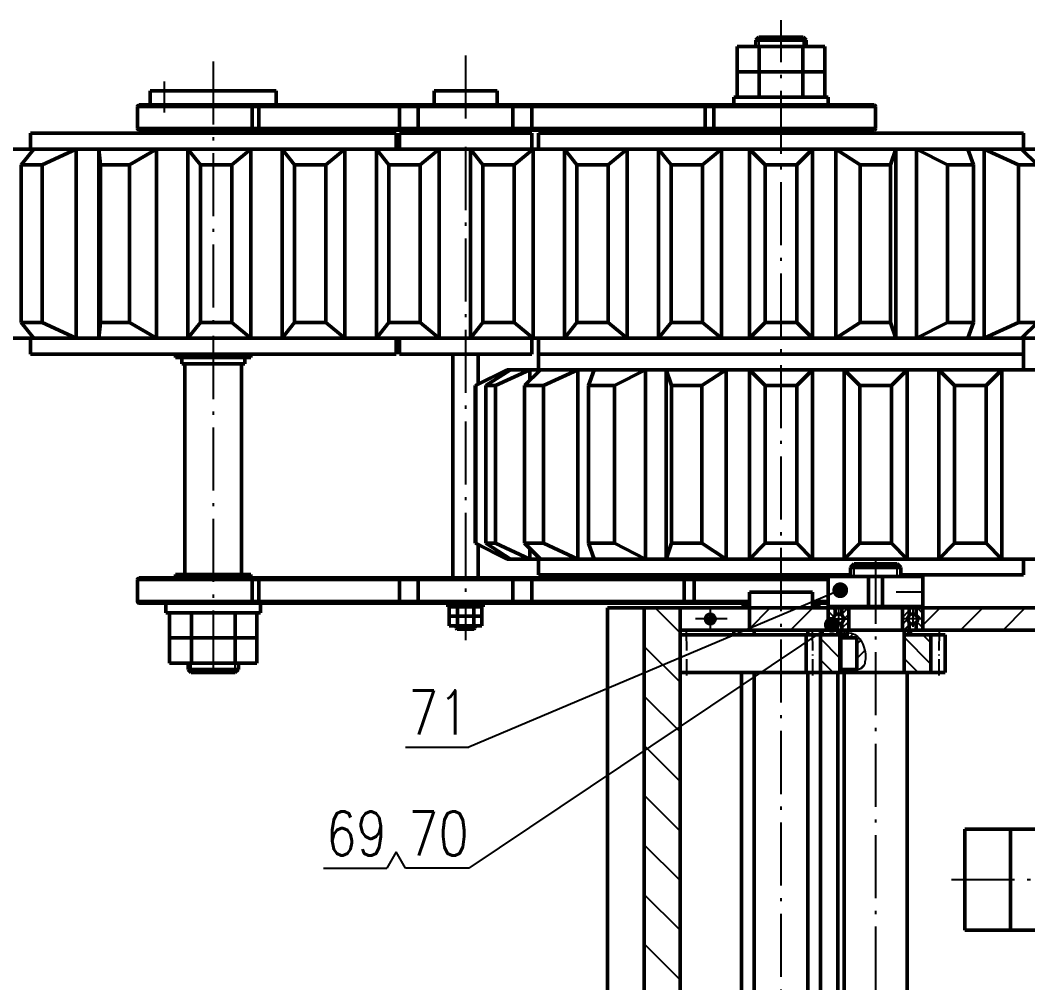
# Model space of a CAD drawing. Header units: millimetres. Extents: x -1896 to -707, y -189 to 652.
# Drawn here: x -1340.9 to -1181.2, y 159.4 to 312 of the extents above; entities that cross this region are included whole.
import ezdxf
from ezdxf.enums import TextEntityAlignment as Align

# ---------------------------------------------------------------- set-up
doc = ezdxf.new("R2010")
doc.units = ezdxf.units.MM
doc.header["$LTSCALE"] = 10
doc.linetypes.add('CENTER', pattern=[1.45, 1, -0.2, 0.05, -0.2])
doc.layers.add('1轮廓实线层', color=7, linetype='Continuous', lineweight=50)
for name, color, linetype in [('2细线层', 4, 'Continuous'), ('3中心线层', 1, 'CENTER'), ('5剖面线层', 2, 'Continuous'), ('6文字层', 7, 'Continuous')]:
    doc.layers.add(name, color=color, linetype=linetype)
doc.styles.add('PC_TEXTSTYLE', font='romans.shx', dxfattribs={"width": 0.8, "bigfont": 'hzfs.shx'})
doc.styles.add('TH_GBDIM', font='romans.shx', dxfattribs={"width": 0.65, "bigfont": 'gbcbig.shx'})
doc.dimstyles.new('TH_GBDIM', dxfattribs={"dimtxt": 3.5, "dimasz": 2.5, "dimexe": 2, "dimexo": 0, "dimgap": 1.5, "dimtad": 1, "dimdsep": 46, "dimtxsty": 'TH_GBDIM', "dimcen": 2.5, "dimclrd": 130, "dimclre": 130, "dimclrt": 3, "dimazin": 2, "dimtfac": 0.714286, "dimtmove": 0, "dimatfit": 3, "dimfxl": 1, "dimtolj": 1, "dimtzin": 0, "dimlwd": -1, "dimlwe": -1, "dimarcsym": 0})
pattern_1 = [(135, (-1281.10996, 361.7817), (-0.3367596, -0.3367596), [])]
pattern_2 = [(45, (-1281.11, 361.7817), (-0.561266, 0.561266), [])]
pattern_3 = [(135, (-1281.11, 361.7817), (-0.561266, -0.561266), [])]
pattern_4 = [(45, (-1281.11, 361.7817), (-3.3676, 3.3676), [])]
pattern_5 = [(135, (-1281.11, 361.7817), (-1.683798, -1.683798), [])]
pattern_6 = [(45, (-1281.10996, 367.2817), (-0.2245064, 0.2245064), [])]

# ---------------------------------------------------------------- blocks, each defined once
blk = doc.blocks.new('件号-右')
at = {"layer": '6文字层'}
blk.add_line((0, 0), (-10, 0), dxfattribs=at)
at = {"layer": '6文字层', "style": 'PC_TEXTSTYLE', "width": 0.8}
blk.add_attdef('X', text='', height=7, dxfattribs=at).set_placement((-5.47, 2), align=Align.CENTER)
blk = doc.blocks.new('件号-连右')
at = {"layer": '6文字层'}
for p, q in [((-3, 0), (-1.5, 2.6)), ((-1.5, 2.6), (0, 0)), ((-13, 0), (-3, 0))]:
    blk.add_line(p, q, dxfattribs=at)
at = {"layer": '6文字层', "style": 'PC_TEXTSTYLE', "width": 0.8}
blk.add_attdef('X', text='', height=7, dxfattribs=at).set_placement((-8, 2), align=Align.RIGHT)

msp = doc.modelspace()

# ---------------------------------------------------------------- hatches: boundary and pattern name
at = {"layer": '5剖面线层'}
h = msp.add_hatch(dxfattribs=at)
h.set_pattern_fill('ANSI31', color=256, scale=1.75, angle=90)
h.set_pattern_definition([(135, (-1281.11, 361.7817), (-3.92886, -3.92886), [])])
h.paths.add_polyline_path([(-1236.3326, 218.7931), (-1242.0115, 218.7931), (-1242.0115, 91.7931), (-1236.3326, 91.7931)])
h = msp.add_hatch(dxfattribs=at)
h.set_pattern_fill('ANSI31', color=256, scale=0.1)
h.set_pattern_definition(pattern_6)
h.paths.add_polyline_path([(-1232.2958, 217.0431), (-1231.5458, 217.0431), (-1231.5458, 217.7931, 0.41421356)])
h = msp.add_hatch(dxfattribs=at)
h.set_pattern_fill('ANSI31', color=256, scale=0.1)
h.set_pattern_definition(pattern_6)
h.paths.add_polyline_path([(-1231.5458, 217.7931), (-1231.5458, 217.4609, -0.41421356), (-1231.128, 217.0431), (-1230.7958, 217.0431, 0.41421356)])
h.paths.add_polyline_path([(-1231.5458, 217.4609), (-1231.5458, 217.0431), (-1231.128, 217.0431, 0.41421356)], flags=17)
h.paths.add_polyline_path([(-1231.128, 217.0431), (-1231.5458, 217.0431), (-1231.5458, 216.6253, 0.41421356)], flags=17)
h.paths.add_polyline_path([(-1230.7958, 217.0431), (-1231.128, 217.0431, -0.41421356), (-1231.5458, 216.6253), (-1231.5458, 216.2931, 0.41421356)])
h.paths.add_polyline_path([(-1231.5458, 217.0431), (-1231.9636, 217.0431, 0.41421356), (-1231.5458, 216.6253)], flags=17)
h.paths.add_polyline_path([(-1231.9636, 217.0431), (-1232.2958, 217.0431, 0.41421356), (-1231.5458, 216.2931), (-1231.5458, 216.6253, -0.41421356)])
h = msp.add_hatch(dxfattribs=at)
h.set_pattern_fill('ANSI31', color=256, scale=1.5, style=0)
h.set_pattern_definition(pattern_4)
edge = h.paths.add_edge_path()
edge.add_line((-1225.3326, 218.5431), (-1225.3326, 215.5431))
edge.add_arc((-1225.0826, 215.5431), 0.25, 180, 270)
edge.add_line((-1225.0826, 215.2931), (-1213.0826, 215.2931))
edge.add_arc((-1213.0826, 215.5431), 0.25, 270, 360)
edge.add_line((-1212.8326, 215.5431), (-1212.8326, 218.5431))
edge.add_arc((-1213.0826, 218.5431), 0.25, 0, 90)
edge.add_line((-1213.0826, 218.7931), (-1225.0826, 218.7931))
edge.add_arc((-1225.0826, 218.5431), 0.25, 90, 180)
h = msp.add_hatch(dxfattribs=at)
h.set_pattern_fill('ANSI31', color=256, scale=0.25, angle=90)
h.set_pattern_definition(pattern_3)
h.paths.add_polyline_path([(-1211.7492, 218.7931), (-1212.6826, 218.7931, 0.41421356), (-1212.8326, 218.6431), (-1212.8326, 217.0431), (-1212.0151, 217.0431, -0.21197096), (-1211.7492, 217.642)])
h.paths.add_polyline_path([(-1211.7492, 216.4443, -0.21197096), (-1212.0151, 217.0431), (-1212.8326, 217.0431), (-1212.8326, 215.5431), (-1212.8326, 215.4431, 0.41421356), (-1212.6826, 215.2931), (-1211.7492, 215.2931)])
h = msp.add_hatch(dxfattribs=at)
h.set_pattern_fill('ANSI31', color=256, scale=0.25)
h.set_pattern_definition(pattern_2)
h.paths.add_polyline_path([(-1209.5826, 218.6431, 0.41421356), (-1209.7326, 218.7931), (-1210.6659, 218.7931), (-1210.6659, 217.642, -0.21197096), (-1210.4001, 217.0431), (-1209.5826, 217.0431)])
h.paths.add_polyline_path([(-1209.5826, 217.0431), (-1210.4001, 217.0431, -0.21197096), (-1210.6659, 216.4443), (-1210.6659, 215.2931), (-1209.7326, 215.2931, 0.41421356), (-1209.5826, 215.4431)])
h = msp.add_hatch(dxfattribs=at)
h.set_pattern_fill('ANSI31', color=256, scale=0.25)
h.set_pattern_definition(pattern_2)
h.paths.add_polyline_path([(-1201.0826, 218.6431, -0.41421356), (-1200.9326, 218.7931), (-1199.9992, 218.7931), (-1199.9992, 217.642, 0.21197096), (-1200.2651, 217.0431), (-1201.0826, 217.0431)])
h.paths.add_polyline_path([(-1201.0826, 217.0431), (-1200.2651, 217.0431, 0.21197096), (-1199.9992, 216.4443), (-1199.9992, 215.2931), (-1200.9326, 215.2931, -0.41421356), (-1201.0826, 215.4431)])
h = msp.add_hatch(dxfattribs=at)
h.set_pattern_fill('ANSI31', color=256, scale=0.25, angle=90)
h.set_pattern_definition(pattern_3)
h.paths.add_polyline_path([(-1198.9159, 218.7931), (-1197.9826, 218.7931, -0.41421356), (-1197.8326, 218.6431), (-1197.8326, 217.0431), (-1198.6501, 217.0431, 0.21197096), (-1198.9159, 217.642)])
h.paths.add_polyline_path([(-1198.9159, 216.4443, 0.21197096), (-1198.6501, 217.0431), (-1197.8326, 217.0431), (-1197.8326, 215.5431), (-1197.8326, 215.4431, -0.41421356), (-1197.9826, 215.2931), (-1198.9159, 215.2931)])
h = msp.add_hatch(dxfattribs=at)
h.set_pattern_fill('ANSI31', color=256, scale=1.5, style=0)
h.set_pattern_definition(pattern_4)
edge = h.paths.add_edge_path(flags=0)
edge.add_line((-1197.8326, 218.5431), (-1197.8326, 215.5431))
edge.add_arc((-1197.5826, 215.5431), 0.25, 180, 270)
edge.add_line((-1197.5826, 215.2931), (-1063.0826, 215.2931))
edge.add_arc((-1063.0826, 215.5431), 0.25, 270, 360)
edge.add_line((-1062.8326, 215.5431), (-1062.8326, 218.5431))
edge.add_arc((-1063.0826, 218.5431), 0.25, 0, 90)
edge.add_line((-1063.0826, 218.7931), (-1197.5826, 218.7931))
edge.add_arc((-1197.5826, 218.5431), 0.25, 90, 180)
h = msp.add_hatch(dxfattribs=at)
h.set_pattern_fill('ANSI31', color=256, scale=0.75, angle=90, style=0)
h.set_pattern_definition(pattern_5)
h.paths.add_polyline_path([(-1210.9826, 208.5431), (-1210.9826, 214.5431), (-1214.0821, 214.5431), (-1214.0821, 208.5431)])
h = msp.add_hatch(dxfattribs=at)
h.set_pattern_fill('ANSI31', color=256, scale=0.15, angle=90)
h.set_pattern_definition(pattern_1)
h.paths.add_polyline_path([(-1209.8326, 215.2931), (-1210.6659, 215.2931), (-1210.8326, 215.2931), (-1210.8326, 214.5431), (-1209.8326, 214.5431)])
h = msp.add_hatch(dxfattribs=at)
h.set_pattern_fill('ANSI31', color=256, scale=0.5)
h.set_pattern_definition([(45, (-1264.11, 354.838), (-1.122532, 1.122532), [])])
edge = h.paths.add_edge_path()
edge.add_line((-1208.3326, 214.0431), (-1208.3326, 209.0431))
edge.add_line((-1208.3326, 209.0431), (-1209.8326, 209.0431))
edge.add_line((-1209.8326, 209.0431), (-1209.8326, 208.8391))
edge.add_spline(control_points=[(-1209.8326, 208.8391), (-1207.3663, 208.8565), (-1207.0388, 210.0198), (-1206.7477, 211.692), (-1207.9216, 214.7668), (-1209.8326, 214.927)], knot_values=[0, 0, 0, 0, 1, 2, 3, 3, 3, 3], degree=3, periodic=0)
edge.add_line((-1209.8326, 214.927), (-1209.8326, 214.0431))
edge.add_line((-1209.8326, 214.0431), (-1208.3326, 214.0431))
h = msp.add_hatch(dxfattribs=at)
h.set_pattern_fill('ANSI31', color=256, scale=0.15, angle=90)
h.set_pattern_definition(pattern_1)
h.paths.add_polyline_path([(-1200.8326, 215.2931), (-1199.9992, 215.2931), (-1199.8326, 215.2931), (-1199.8326, 214.5431), (-1200.8326, 214.5431)])
h = msp.add_hatch(dxfattribs=at)
h.set_pattern_fill('ANSI31', color=256, scale=0.75, angle=90, style=0)
h.set_pattern_definition(pattern_5)
h.paths.add_polyline_path([(-1200.8326, 208.5431), (-1196.5831, 208.5431), (-1196.5831, 214.5431), (-1200.8326, 214.5431)], flags=0)

# ---------------------------------------------------------------- linework, layer by layer
at = {"layer": '1轮廓实线层'}
for p, q in [((-1224.3326, 308.7947), (-1223.8326, 309.2947)), ((-1224.3326, 308.7947), (-1224.3326, 307.7931)), ((-1224.3326, 308.7947), (-1216.3326, 308.7947)), ((-1216.8326, 309.2947), (-1223.8326, 309.2947)), ((-1216.8326, 309.2947), (-1216.3326, 308.7947)), ((-1216.3326, 308.7947), (-1216.3326, 307.7931)), ((-1227.2608, 307.7931), (-1213.4044, 307.7931)), ((-1227.2608, 307.7931), (-1227.2608, 303.7931)), ((-1223.7967, 307.7931), (-1223.7967, 303.7931)), ((-1216.8685, 307.7931), (-1216.8685, 303.7931)), ((-1213.4044, 307.7931), (-1213.4044, 303.7931)), ((-1227.2608, 303.7931), (-1213.4044, 303.7931)), ((-1227.2608, 303.7931), (-1227.2608, 299.7931)), ((-1223.7967, 303.7931), (-1223.7967, 299.7931)), ((-1216.8685, 303.7931), (-1216.8685, 299.7931)), ((-1213.4044, 303.7931), (-1213.4044, 299.7931)), ((-1320.3326, 298.5431), (-1320.3326, 300.7931)), ((-1320.3326, 300.7931), (-1300.3326, 300.7931)), ((-1300.3326, 300.7931), (-1300.3326, 298.5431)), ((-1275.3326, 300.7931), (-1275.3326, 298.5431)), ((-1275.3326, 300.7931), (-1265.3326, 300.7931)), ((-1265.3326, 298.5431), (-1265.3326, 300.7931)), ((-1227.8326, 299.7931), (-1212.8326, 299.7931)), ((-1227.8326, 298.5431), (-1227.8326, 299.7931)), ((-1212.8326, 298.5431), (-1212.8326, 299.7931)), ((-1322.3326, 298.2931), (-1322.3326, 294.7931)), ((-1304.1551, 298.2931), (-1322.3326, 298.2931)), ((-1322.0826, 298.5431), (-1304.2838, 298.5431)), ((-1304.2838, 298.5431), (-1303.1255, 298.5431)), ((-1304.1551, 294.7931), (-1304.1551, 298.2931)), ((-1303.1255, 298.2931), (-1304.1551, 298.2931)), ((-1303.1255, 298.5431), (-1303.1255, 298.2931)), ((-1303.1255, 298.5431), (-1280.8326, 298.5431)), ((-1303.1255, 298.2931), (-1303.1255, 294.7931)), ((-1280.8326, 298.2931), (-1303.1255, 298.2931)), ((-1280.8326, 298.5431), (-1280.8326, 298.2931)), ((-1280.8326, 298.5431), (-1277.5826, 298.5431)), ((-1277.8326, 298.2931), (-1280.8326, 298.2931)), ((-1280.8326, 294.7931), (-1280.8326, 298.2931)), ((-1262.8326, 298.2931), (-1277.8326, 298.2931)), ((-1277.8326, 294.7931), (-1277.8326, 298.2931)), ((-1277.5826, 298.5431), (-1263.0826, 298.5431)), ((-1263.0826, 298.5431), (-1259.8326, 298.5431)), ((-1262.8326, 294.7931), (-1262.8326, 298.2931)), ((-1259.8326, 298.2931), (-1262.8326, 298.2931)), ((-1259.8326, 298.5431), (-1259.8326, 298.2931)), ((-1259.8326, 298.5431), (-1232.3717, 298.5431)), ((-1259.8326, 298.2931), (-1259.8326, 294.7931)), ((-1232.3717, 298.2931), (-1259.8326, 298.2931)), ((-1232.3717, 298.5431), (-1232.3717, 298.2931)), ((-1232.3717, 298.5431), (-1230.7783, 298.5431)), ((-1230.9554, 298.2931), (-1232.3717, 298.2931)), ((-1232.3717, 294.7931), (-1232.3717, 298.2931)), ((-1230.9554, 298.2931), (-1230.9554, 294.7931)), ((-1205.3326, 298.2931), (-1230.9554, 298.2931)), ((-1230.7783, 298.5431), (-1205.5826, 298.5431)), ((-1225.3326, 298.2931), (-1215.3326, 298.2931)), ((-1205.3326, 294.7931), (-1205.3326, 298.2931)), ((-1339.3101, 294.0431), (-1339.3101, 291.5431)), ((-1281.3551, 294.0431), (-1339.3101, 294.0431)), ((-1322.3326, 294.7931), (-1304.1551, 294.7931)), ((-1304.2838, 294.5431), (-1322.0826, 294.5431)), ((-1315.8326, 294.5431), (-1315.8326, 294.0431)), ((-1304.8326, 294.0431), (-1304.8326, 294.5431)), ((-1303.1255, 294.5431), (-1304.2838, 294.5431)), ((-1304.1551, 294.7931), (-1303.1255, 294.7931)), ((-1303.1255, 294.5431), (-1303.1255, 294.7931)), ((-1303.1255, 294.7931), (-1280.8326, 294.7931)), ((-1280.8326, 294.5431), (-1303.1255, 294.5431)), ((-1281.3551, 291.5431), (-1281.3551, 294.0431)), ((-1280.8326, 294.7931), (-1277.8326, 294.7931)), ((-1280.8326, 294.5431), (-1280.8326, 294.7931)), ((-1277.5826, 294.5431), (-1280.8326, 294.5431)), ((-1280.8326, 294.0431), (-1280.8326, 291.5431)), ((-1280.8326, 294.0431), (-1259.8326, 294.0431)), ((-1277.8326, 294.7931), (-1262.8326, 294.7931)), ((-1263.0826, 294.5431), (-1277.5826, 294.5431)), ((-1272.8326, 294.5431), (-1272.8326, 294.0431)), ((-1267.8326, 294.0431), (-1267.8326, 294.5431)), ((-1259.8326, 294.5431), (-1263.0826, 294.5431)), ((-1262.8326, 294.7931), (-1259.8326, 294.7931)), ((-1259.8326, 294.5431), (-1259.8326, 294.7931)), ((-1259.8326, 294.7931), (-1232.3717, 294.7931)), ((-1232.3717, 294.5431), (-1259.8326, 294.5431)), ((-1259.8326, 291.5431), (-1259.8326, 294.0431)), ((-1258.7951, 294.0431), (-1258.7951, 291.5431)), ((-1240.5127, 294.0431), (-1258.7951, 294.0431)), ((-1181.8701, 294.0431), (-1240.5127, 294.0431)), ((-1232.3717, 294.7931), (-1230.9554, 294.7931)), ((-1232.3717, 294.5431), (-1232.3717, 294.7931)), ((-1230.7783, 294.5431), (-1232.3717, 294.5431)), ((-1230.9554, 294.7931), (-1205.3326, 294.7931)), ((-1205.5826, 294.5431), (-1230.7783, 294.5431)), ((-1224.9576, 294.5431), (-1224.9576, 294.0431)), ((-1215.7076, 294.0431), (-1215.7076, 294.5431)), ((-1181.8701, 291.5431), (-1181.8701, 294.0431)), ((-1191.3551, 291.5431), (-1344.8692, 291.5431)), ((-1338.7575, 291.5431), (-1340.7922, 289.0431)), ((-1332.0545, 291.5431), (-1337.4406, 289.0431)), ((-1332.0545, 291.5431), (-1332.0545, 261.5431)), ((-1332.0545, 291.5431), (-1332.0545, 261.5431)), ((-1328.4894, 291.5431), (-1328.4894, 261.5431)), ((-1328.4894, 291.5431), (-1328.2093, 289.0431)), ((-1319.3425, 291.5431), (-1323.6307, 289.0431)), ((-1319.3425, 291.5431), (-1319.3425, 261.5431)), ((-1319.3425, 291.5431), (-1319.3425, 261.5431)), ((-1314.3653, 291.5431), (-1314.3653, 261.5431)), ((-1314.3653, 291.5431), (-1312.3541, 289.0431)), ((-1304.3672, 291.5431), (-1307.3769, 289.0431)), ((-1304.3672, 291.5431), (-1304.3672, 261.5431)), ((-1304.3672, 291.5431), (-1304.3672, 261.5431)), ((-1299.3951, 291.5431), (-1299.3951, 261.5431)), ((-1299.3951, 291.5431), (-1297.4359, 289.0431)), ((-1289.4508, 291.5431), (-1292.4638, 289.0431)), ((-1289.4508, 291.5431), (-1289.4508, 261.5431)), ((-1289.4508, 291.5431), (-1289.4508, 261.5431)), ((-1284.4786, 291.5431), (-1284.4786, 261.5431)), ((-1284.4786, 291.5431), (-1282.5195, 289.0431)), ((-1274.5343, 291.5431), (-1277.5473, 289.0431)), ((-1274.5343, 291.5431), (-1274.5343, 261.5431)), ((-1274.5343, 291.5431), (-1274.5343, 261.5431)), ((-1269.5621, 291.5431), (-1269.5621, 261.5431)), ((-1269.5621, 291.5431), (-1267.603, 289.0431)), ((-1259.6178, 291.5431), (-1262.6309, 289.0431)), ((-1259.6178, 291.5431), (-1259.6178, 261.5431)), ((-1259.6178, 291.5431), (-1259.6178, 261.5431)), ((-1254.6457, 291.5431), (-1254.6457, 261.5431)), ((-1254.6457, 291.5431), (-1252.6865, 289.0431)), ((-1244.7014, 291.5431), (-1247.7144, 289.0431)), ((-1244.7014, 291.5431), (-1244.7014, 261.5431)), ((-1244.7014, 291.5431), (-1244.7014, 261.5431)), ((-1239.7292, 291.5431), (-1239.7292, 261.5431)), ((-1239.7292, 291.5431), (-1237.7701, 289.0431)), ((-1229.7849, 291.5431), (-1232.7979, 289.0431)), ((-1229.7849, 291.5431), (-1229.7849, 261.5431)), ((-1225.3326, 261.5431), (-1225.3326, 291.5431)), ((-1225.3326, 291.5431), (-1222.8326, 289.0431)), ((-1225.3326, 261.5431), (-1225.3326, 291.5431)), ((-1225.3326, 291.5431), (-1222.8326, 289.0431)), ((-1215.3326, 291.5431), (-1217.8326, 289.0431)), ((-1215.3326, 291.5431), (-1217.8326, 289.0431)), ((-1215.3326, 261.5431), (-1215.3326, 291.5431)), ((-1215.3326, 261.5431), (-1215.3326, 291.5431)), ((-1211.6572, 261.5431), (-1211.6572, 291.5431)), ((-1211.6572, 291.5431), (-1207.7864, 289.0431)), ((-1202.1466, 291.5431), (-1202.9682, 289.0431)), ((-1202.1466, 261.5431), (-1202.1466, 291.5431)), ((-1198.831, 261.5431), (-1198.831, 291.5431)), ((-1198.831, 291.5431), (-1193.9353, 289.0431)), ((-1186.8326, 291.5431), (-1191.3551, 291.5431)), ((-1191.3551, 291.5431), (-1186.8326, 291.5431)), ((-1190.7409, 291.5431), (-1189.8366, 289.0431)), ((-1188.1096, 261.5431), (-1188.1096, 291.5431)), ((-1188.1096, 291.5431), (-1182.6681, 289.0431)), ((-1186.8326, 291.5431), (-1176.8701, 291.5475)), ((-1182.2317, 291.5431), (-1179.6902, 289.0431)), ((-1337.4406, 289.0431), (-1340.7922, 289.0431)), ((-1340.7922, 289.0431), (-1340.7922, 264.0431)), ((-1337.4406, 289.0431), (-1337.4406, 264.0431)), ((-1323.6307, 289.0431), (-1328.2093, 289.0431)), ((-1328.2093, 289.0431), (-1328.2093, 264.0431)), ((-1323.6307, 289.0431), (-1323.6307, 264.0431)), ((-1307.3769, 289.0431), (-1312.3541, 289.0431)), ((-1312.3541, 289.0431), (-1312.3541, 264.0431)), ((-1307.3769, 289.0431), (-1307.3769, 264.0431)), ((-1292.4638, 289.0431), (-1297.4359, 289.0431)), ((-1297.4359, 289.0431), (-1297.4359, 264.0431)), ((-1292.4638, 289.0431), (-1292.4638, 264.0431)), ((-1277.5473, 289.0431), (-1282.5195, 289.0431)), ((-1282.5195, 289.0431), (-1282.5195, 264.0431)), ((-1277.5473, 289.0431), (-1277.5473, 264.0431)), ((-1262.6309, 289.0431), (-1267.603, 289.0431)), ((-1267.603, 289.0431), (-1267.603, 264.0431)), ((-1262.6309, 289.0431), (-1262.6309, 264.0431)), ((-1247.7144, 289.0431), (-1252.6865, 289.0431)), ((-1252.6865, 289.0431), (-1252.6865, 264.0431)), ((-1247.7144, 289.0431), (-1247.7144, 264.0431)), ((-1237.7701, 289.0431), (-1232.7979, 289.0431)), ((-1237.7701, 289.0431), (-1237.7701, 264.0431)), ((-1232.7979, 289.0431), (-1232.7979, 264.0431)), ((-1217.8326, 289.0431), (-1222.8326, 289.0431)), ((-1222.8326, 264.0431), (-1222.8326, 289.0431)), ((-1222.8326, 264.0431), (-1222.8326, 289.0431)), ((-1217.8326, 264.0431), (-1217.8326, 289.0431)), ((-1217.8326, 264.0431), (-1217.8326, 289.0431)), ((-1207.7864, 289.0431), (-1202.9682, 289.0431)), ((-1207.7864, 264.0431), (-1207.7864, 289.0431)), ((-1202.9682, 264.0431), (-1202.9682, 289.0431)), ((-1193.9353, 289.0431), (-1189.8366, 289.0431)), ((-1193.9353, 264.0431), (-1193.9353, 289.0431)), ((-1189.8366, 264.0431), (-1189.8366, 289.0431)), ((-1182.6681, 289.0431), (-1179.6902, 289.0431)), ((-1182.6681, 264.0431), (-1182.6681, 289.0431)), ((-1337.4406, 264.0431), (-1340.7922, 264.0431)), ((-1338.7575, 261.5431), (-1340.7922, 264.0431)), ((-1332.0545, 261.5431), (-1337.4406, 264.0431)), ((-1328.4894, 261.5431), (-1328.2093, 264.0431)), ((-1323.6307, 264.0431), (-1328.2093, 264.0431)), ((-1319.3425, 261.5431), (-1323.6307, 264.0431)), ((-1314.3653, 261.5431), (-1312.3541, 264.0431)), ((-1307.3769, 264.0431), (-1312.3541, 264.0431)), ((-1304.3672, 261.5431), (-1307.3769, 264.0431)), ((-1299.3951, 261.5431), (-1297.4359, 264.0431)), ((-1292.4638, 264.0431), (-1297.4359, 264.0431)), ((-1289.4508, 261.5431), (-1292.4638, 264.0431)), ((-1284.4786, 261.5431), (-1282.5195, 264.0431)), ((-1277.5473, 264.0431), (-1282.5195, 264.0431)), ((-1274.5343, 261.5431), (-1277.5473, 264.0431)), ((-1269.5621, 261.5431), (-1267.603, 264.0431)), ((-1262.6309, 264.0431), (-1267.603, 264.0431)), ((-1259.6178, 261.5431), (-1262.6309, 264.0431)), ((-1254.6457, 261.5431), (-1252.6865, 264.0431)), ((-1247.7144, 264.0431), (-1252.6865, 264.0431)), ((-1244.7014, 261.5431), (-1247.7144, 264.0431)), ((-1239.7292, 261.5431), (-1237.7701, 264.0431)), ((-1237.7701, 264.0431), (-1232.7979, 264.0431)), ((-1229.7849, 261.5431), (-1232.7979, 264.0431)), ((-1225.3326, 261.5431), (-1222.8326, 264.0431)), ((-1225.3326, 261.5431), (-1222.8326, 264.0431)), ((-1217.8326, 264.0431), (-1222.8326, 264.0431)), ((-1215.3326, 261.5431), (-1217.8326, 264.0431)), ((-1215.3326, 261.5431), (-1217.8326, 264.0431)), ((-1211.6572, 261.5431), (-1207.7864, 264.0431)), ((-1207.7864, 264.0431), (-1202.9682, 264.0431)), ((-1202.1466, 261.5431), (-1202.9682, 264.0431)), ((-1198.831, 261.5431), (-1193.9353, 264.0431)), ((-1193.9353, 264.0431), (-1189.8366, 264.0431)), ((-1190.7409, 261.5431), (-1189.8366, 264.0431)), ((-1188.1096, 261.5431), (-1182.6681, 264.0431)), ((-1182.6681, 264.0431), (-1179.6902, 264.0431)), ((-1182.2317, 261.5431), (-1179.6902, 264.0431)), ((-1176.8701, 261.5431), (-1344.8692, 261.5431)), ((-1339.3101, 261.5431), (-1339.3101, 259.0431)), ((-1281.3551, 259.0431), (-1281.3551, 261.5431)), ((-1280.8326, 261.5431), (-1280.8326, 259.0431)), ((-1259.8326, 259.0431), (-1259.8326, 261.5431)), ((-1258.7951, 261.5431), (-1258.7951, 259.0431)), ((-1181.8701, 259.0431), (-1181.8701, 261.5431)), ((-1281.3551, 259.0431), (-1339.3101, 259.0431)), ((-1316.2976, 259.0431), (-1316.2976, 258.4931)), ((-1304.3676, 259.0431), (-1304.3676, 258.4931)), ((-1280.8326, 259.0431), (-1259.8326, 259.0431)), ((-1272.3326, 259.0431), (-1272.3326, 223.5431)), ((-1268.3326, 254.2744), (-1268.3326, 259.0431)), ((-1258.7951, 259.0431), (-1258.7951, 256.5431)), ((-1240.5201, 259.0431), (-1258.7951, 259.0431)), ((-1240.5127, 259.0431), (-1258.7951, 259.0431)), ((-1181.8701, 259.0431), (-1240.5201, 259.0431)), ((-1181.8701, 259.0431), (-1240.5127, 259.0431)), ((-1181.8701, 256.5431), (-1181.8701, 259.0431)), ((-1316.2976, 258.4931), (-1304.3676, 258.4931)), ((-1315.3326, 257.4931), (-1315.3326, 258.4931)), ((-1315.3326, 257.4931), (-1305.3326, 257.4931)), ((-1314.8326, 224.0931), (-1314.8326, 257.4931)), ((-1305.8326, 257.4931), (-1305.8326, 224.0931)), ((-1305.3326, 257.4931), (-1305.3326, 258.4931)), ((-1263.7951, 256.5431), (-1268.7951, 254.0431)), ((-1263.7951, 256.5431), (-1268.7288, 254.0431)), ((-1263.2129, 256.5431), (-1267.1429, 254.0431)), ((-1260.1228, 256.5431), (-1265.5774, 254.0431)), ((-996.8701, 256.5431), (-1263.7951, 256.5431)), ((-1263.7951, 256.5431), (-1263.7951, 256.1728)), ((-1258.4334, 256.5431), (-1260.9749, 254.0431)), ((-1260.1228, 256.5431), (-1260.1228, 254.8813)), ((-1252.5555, 256.5431), (-1257.997, 254.0431)), ((-1252.5555, 256.5431), (-1252.5555, 226.5431)), ((-1249.9243, 256.5431), (-1250.8285, 254.0431)), ((-1241.8341, 256.5431), (-1246.7298, 254.0431)), ((-1241.8341, 256.5431), (-1241.8341, 226.5431)), ((-1238.5185, 256.5431), (-1238.5185, 226.5431)), ((-1238.5185, 256.5431), (-1237.697, 254.0431)), ((-1229.0079, 256.5431), (-1232.8787, 254.0431)), ((-1229.0079, 256.5431), (-1229.0079, 226.5431)), ((-1225.3326, 256.5431), (-1225.3326, 226.5431)), ((-1225.3326, 256.5431), (-1222.8326, 254.0431)), ((-1225.3326, 256.5431), (-1225.3326, 226.5431)), ((-1225.3326, 256.5431), (-1222.8326, 254.0431)), ((-1215.3326, 256.5431), (-1217.8326, 254.0431)), ((-1215.3326, 256.5431), (-1217.8326, 254.0431)), ((-1215.3326, 256.5431), (-1215.3326, 226.5431)), ((-1215.3326, 256.5431), (-1215.3326, 226.5431)), ((-1210.3326, 256.5431), (-1210.3326, 226.5431)), ((-1210.3326, 256.5431), (-1207.8326, 254.0431)), ((-1200.3326, 256.5431), (-1202.8326, 254.0431)), ((-1200.3326, 256.5431), (-1200.3326, 226.5431)), ((-1195.3326, 256.5431), (-1195.3326, 226.5431)), ((-1195.3326, 256.5431), (-1192.8326, 254.0431)), ((-1185.3326, 256.5431), (-1187.8326, 254.0431)), ((-1185.3326, 256.5431), (-1185.3326, 226.5431)), ((-1268.7288, 254.0431), (-1268.7951, 254.0431)), ((-1268.7951, 254.0431), (-1268.7951, 229.0431)), ((-1268.7288, 254.0431), (-1268.7288, 229.0431)), ((-1265.5774, 254.0431), (-1267.1429, 254.0431)), ((-1267.1429, 254.0431), (-1267.1429, 229.0431)), ((-1265.5774, 254.0431), (-1265.5774, 229.0431)), ((-1257.997, 254.0431), (-1260.9749, 254.0431)), ((-1260.9749, 254.0431), (-1260.9749, 229.0431)), ((-1257.997, 254.0431), (-1257.997, 229.0431)), ((-1246.7298, 254.0431), (-1250.8285, 254.0431)), ((-1250.8285, 254.0431), (-1250.8285, 229.0431)), ((-1246.7298, 254.0431), (-1246.7298, 229.0431)), ((-1232.8787, 254.0431), (-1237.697, 254.0431)), ((-1237.697, 254.0431), (-1237.697, 229.0431)), ((-1232.8787, 254.0431), (-1232.8787, 229.0431)), ((-1222.8326, 254.0431), (-1217.8326, 254.0431)), ((-1222.8326, 254.0431), (-1222.8326, 229.0431)), ((-1222.8326, 254.0431), (-1222.8326, 229.0431)), ((-1217.8326, 254.0431), (-1217.8326, 229.0431)), ((-1217.8326, 254.0431), (-1217.8326, 229.0431)), ((-1207.8326, 254.0431), (-1202.8326, 254.0431)), ((-1207.8326, 254.0431), (-1207.8326, 229.0431)), ((-1202.8326, 254.0431), (-1202.8326, 229.0431)), ((-1192.8326, 254.0431), (-1187.8326, 254.0431)), ((-1192.8326, 254.0431), (-1192.8326, 229.0431)), ((-1187.8326, 254.0431), (-1187.8326, 229.0431)), ((-1268.7288, 229.0431), (-1268.7951, 229.0431)), ((-1263.7951, 226.5431), (-1268.7951, 229.0431)), ((-1263.7951, 226.5431), (-1268.7288, 229.0431)), ((-1268.3326, 223.5431), (-1268.3326, 228.8119)), ((-1265.5774, 229.0431), (-1267.1429, 229.0431)), ((-1263.2129, 226.5431), (-1267.1429, 229.0431)), ((-1260.1228, 226.5431), (-1265.5774, 229.0431)), ((-1257.997, 229.0431), (-1260.9749, 229.0431)), ((-1258.4334, 226.5431), (-1260.9749, 229.0431)), ((-1252.5555, 226.5431), (-1257.997, 229.0431)), ((-1246.7298, 229.0431), (-1250.8285, 229.0431)), ((-1249.9243, 226.5431), (-1250.8285, 229.0431)), ((-1241.8341, 226.5431), (-1246.7298, 229.0431)), ((-1238.5185, 226.5431), (-1237.697, 229.0431)), ((-1232.8787, 229.0431), (-1237.697, 229.0431)), ((-1229.0079, 226.5431), (-1232.8787, 229.0431)), ((-1225.3326, 226.5431), (-1222.8326, 229.0431)), ((-1225.3326, 226.5431), (-1222.8326, 229.0431)), ((-1222.8326, 229.0431), (-1217.8326, 229.0431)), ((-1215.3326, 226.5431), (-1217.8326, 229.0431)), ((-1215.3326, 226.5431), (-1217.8326, 229.0431)), ((-1210.3326, 226.5431), (-1207.8326, 229.0431)), ((-1207.8326, 229.0431), (-1202.8326, 229.0431)), ((-1200.3326, 226.5431), (-1202.8326, 229.0431)), ((-1195.3326, 226.5431), (-1192.8326, 229.0431)), ((-1192.8326, 229.0431), (-1187.8326, 229.0431)), ((-1185.3326, 226.5431), (-1187.8326, 229.0431)), ((-1263.7951, 226.9134), (-1263.7951, 226.5431)), ((-1260.1228, 228.2049), (-1260.1228, 226.5431)), ((-996.8701, 226.5431), (-1263.7951, 226.5431)), ((-1253.8326, 226.5431), (-1263.7951, 226.5388)), ((-1258.7951, 226.5431), (-1258.7951, 224.0431)), ((-1253.8326, 226.5431), (-1249.3101, 226.5431)), ((-1249.3101, 226.5431), (-1253.8326, 226.5431)), ((-1208.7611, 225.7924), (-1209.3326, 225.221)), ((-1201.904, 225.7924), (-1208.7611, 225.7924)), ((-1201.3326, 225.221), (-1201.904, 225.7924)), ((-1181.8701, 224.0431), (-1181.8701, 226.5431)), ((-1316.2976, 224.0931), (-1304.3676, 224.0931)), ((-1316.2976, 223.5431), (-1316.2976, 224.0931)), ((-1304.3676, 223.5431), (-1304.3676, 224.0931)), ((-1240.5201, 224.0431), (-1258.7951, 224.0431)), ((-1209.3326, 224.0431), (-1240.5201, 224.0431)), ((-1226.5826, 224.0431), (-1226.5826, 223.5431)), ((-1214.0826, 223.5431), (-1214.0826, 224.0431)), ((-1197.8326, 223.7931), (-1212.8326, 223.7931)), ((-1212.8326, 223.7931), (-1212.8326, 219.0431)), ((-1209.3326, 223.7931), (-1209.3326, 225.221)), ((-1201.3326, 225.221), (-1209.3326, 225.221)), ((-1206.4437, 223.7931), (-1206.4437, 219.0431)), ((-1204.2215, 223.7931), (-1204.2215, 219.0431)), ((-1201.3326, 223.7931), (-1201.3326, 225.221)), ((-1181.8701, 224.0431), (-1201.3326, 224.0431)), ((-1197.8326, 223.7931), (-1197.8326, 219.0431)), ((-1322.3326, 223.2931), (-1322.3326, 219.7931)), ((-1304.1551, 223.2931), (-1322.3326, 223.2931)), ((-1322.0826, 223.5431), (-1304.2838, 223.5431)), ((-1304.2838, 223.5431), (-1303.1255, 223.5431)), ((-1304.1551, 219.7931), (-1304.1551, 223.2931)), ((-1303.1255, 223.2931), (-1304.1551, 223.2931)), ((-1303.1255, 223.5431), (-1303.1255, 223.2931)), ((-1303.1255, 223.5431), (-1280.8326, 223.5431)), ((-1303.1255, 223.2931), (-1303.1255, 219.7931)), ((-1280.8326, 223.2931), (-1303.1255, 223.2931)), ((-1280.8326, 223.5431), (-1280.8326, 223.2931)), ((-1280.8326, 223.5431), (-1277.5826, 223.5431)), ((-1277.8326, 223.2931), (-1280.8326, 223.2931)), ((-1280.8326, 219.7931), (-1280.8326, 223.2931)), ((-1262.8326, 223.2931), (-1277.8326, 223.2931)), ((-1277.8326, 219.7931), (-1277.8326, 223.2931)), ((-1277.5826, 223.5431), (-1263.0826, 223.5431)), ((-1263.0826, 223.5431), (-1259.8326, 223.5431)), ((-1262.8326, 219.7931), (-1262.8326, 223.2931)), ((-1259.8326, 223.2931), (-1262.8326, 223.2931)), ((-1259.8326, 223.5431), (-1259.8326, 223.2931)), ((-1259.8326, 223.5431), (-1235.7011, 223.5431)), ((-1259.8326, 223.2931), (-1259.8326, 219.7931)), ((-1235.7011, 223.2931), (-1259.8326, 223.2931)), ((-1235.7011, 223.5431), (-1235.7011, 223.2931)), ((-1235.7011, 223.5431), (-1233.9278, 223.5431)), ((-1234.1248, 223.2931), (-1235.7011, 223.2931)), ((-1235.7011, 219.7931), (-1235.7011, 223.2931)), ((-1234.1248, 223.2931), (-1234.1248, 219.7931)), ((-1212.8326, 223.2931), (-1234.1248, 223.2931)), ((-1233.9278, 223.5431), (-1212.8326, 223.5431)), ((-1225.3326, 221.2931), (-1225.3326, 218.7931)), ((-1225.3326, 221.2931), (-1215.3326, 221.2931)), ((-1215.3326, 218.7931), (-1215.3326, 221.2931)), ((-1322.3326, 219.7931), (-1304.1551, 219.7931)), ((-1304.2838, 219.5431), (-1322.0826, 219.5431)), ((-1317.8326, 219.5431), (-1317.8326, 218.0431)), ((-1303.1255, 219.5431), (-1304.2838, 219.5431)), ((-1304.1551, 219.7931), (-1303.1255, 219.7931)), ((-1303.1255, 219.5431), (-1303.1255, 219.7931)), ((-1303.1255, 219.7931), (-1280.8326, 219.7931)), ((-1280.8326, 219.5431), (-1303.1255, 219.5431)), ((-1302.8326, 219.5431), (-1302.8326, 218.0431)), ((-1280.8326, 219.7931), (-1277.8326, 219.7931)), ((-1280.8326, 219.5431), (-1280.8326, 219.7931)), ((-1277.5826, 219.5431), (-1280.8326, 219.5431)), ((-1277.8326, 219.7931), (-1262.8326, 219.7931)), ((-1263.0826, 219.5431), (-1277.5826, 219.5431)), ((-1273.1451, 219.5431), (-1273.1451, 218.9806)), ((-1273.1451, 218.9806), (-1267.5201, 218.9806)), ((-1272.9306, 217.4806), (-1272.9306, 218.9806)), ((-1271.6316, 217.4806), (-1271.6316, 218.9806)), ((-1269.0335, 217.4806), (-1269.0335, 218.9806)), ((-1267.7345, 217.4806), (-1267.7345, 218.9806)), ((-1267.5201, 219.5431), (-1267.5201, 218.9806)), ((-1259.8326, 219.5431), (-1263.0826, 219.5431)), ((-1262.8326, 219.7931), (-1259.8326, 219.7931)), ((-1259.8326, 219.5431), (-1259.8326, 219.7931)), ((-1259.8326, 219.7931), (-1235.7011, 219.7931)), ((-1235.7011, 219.5431), (-1259.8326, 219.5431)), ((-1235.7011, 219.7931), (-1234.1248, 219.7931)), ((-1235.7011, 219.5431), (-1235.7011, 219.7931)), ((-1233.9278, 219.5431), (-1235.7011, 219.5431)), ((-1234.1248, 219.7931), (-1225.3326, 219.7931)), ((-1225.3326, 219.5431), (-1233.9278, 219.5431)), ((-1226.5826, 219.5431), (-1226.5826, 219.3931)), ((-1225.3326, 219.3931), (-1226.5826, 219.3931)), ((-1226.1326, 219.3931), (-1226.1326, 218.7931)), ((-1215.3326, 219.7931), (-1212.8326, 219.7931)), ((-1212.8326, 219.5431), (-1215.3326, 219.5431)), ((-1214.0826, 219.3931), (-1215.3326, 219.3931)), ((-1214.5326, 218.7931), (-1214.5326, 219.3931)), ((-1214.0826, 219.3931), (-1214.0826, 219.5431)), ((-1197.8326, 219.0431), (-1212.8326, 219.0431)), ((-1210.8326, 218.7931), (-1211.0826, 219.0431)), ((-1199.8326, 218.7931), (-1199.5826, 219.0431)), ((-1317.8326, 218.0431), (-1302.8326, 218.0431)), ((-1317.2608, 214.0431), (-1317.2608, 218.0431)), ((-1313.7967, 214.0431), (-1313.7967, 218.0431)), ((-1306.8685, 214.0431), (-1306.8685, 218.0431)), ((-1303.4044, 214.0431), (-1303.4044, 218.0431)), ((-1272.9306, 215.9806), (-1272.9306, 217.4806)), ((-1272.9306, 217.4806), (-1267.7345, 217.4806)), ((-1271.6316, 215.9806), (-1271.6316, 217.4806)), ((-1269.0335, 215.9806), (-1269.0335, 217.4806)), ((-1267.7345, 215.9806), (-1267.7345, 217.4806)), ((-1247.8326, 218.7931), (-1236.3326, 218.7931)), ((-1247.8326, 218.7931), (-1247.8326, 91.7931)), ((-1242.0115, 218.7931), (-1242.0115, 91.7931)), ((-1236.3326, 218.7931), (-1225.0826, 218.7931)), ((-1236.3326, 218.7931), (-1236.3326, 91.7931)), ((-1225.3326, 218.7931), (-1225.3326, 215.2931)), ((-1225.0826, 218.7931), (-1213.0826, 218.7931)), ((-1213.0826, 218.7931), (-1212.6826, 218.7931)), ((-1212.8326, 215.4431), (-1212.8326, 218.6431)), ((-1212.8326, 218.5431), (-1212.8326, 215.5431)), ((-1212.6826, 218.7931), (-1211.7492, 218.7931)), ((-1211.7492, 218.7931), (-1211.7492, 217.642)), ((-1210.6659, 218.7931), (-1211.7492, 218.7931)), ((-1199.8326, 218.7931), (-1210.8326, 218.7931)), ((-1210.6659, 217.642), (-1210.6659, 218.7931)), ((-1210.6659, 218.7931), (-1209.7326, 218.7931)), ((-1209.7326, 218.7931), (-1209.5826, 218.7931)), ((-1209.5826, 215.2931), (-1209.5826, 218.7931)), ((-1209.5826, 218.7931), (-1201.3326, 218.7931)), ((-1209.5826, 218.6431), (-1209.5826, 215.4431)), ((-1201.3326, 218.7931), (-1201.0826, 218.7931)), ((-1201.0826, 218.7931), (-1201.0826, 215.2931)), ((-1201.0826, 218.7931), (-1200.9326, 218.7931)), ((-1201.0826, 215.4431), (-1201.0826, 218.6431)), ((-1200.9326, 218.7931), (-1199.9992, 218.7931)), ((-1198.9159, 218.7931), (-1199.9992, 218.7931)), ((-1199.9992, 217.642), (-1199.9992, 218.7931)), ((-1198.9159, 218.7931), (-1197.9826, 218.7931)), ((-1198.9159, 218.7931), (-1198.9159, 217.642)), ((-1197.9826, 218.7931), (-1197.5826, 218.7931)), ((-1197.8326, 218.6431), (-1197.8326, 215.4431)), ((-1197.8326, 215.5431), (-1197.8326, 218.5431)), ((-1197.5826, 218.7931), (-1063.0826, 218.7931)), ((-1272.9306, 215.9806), (-1267.7345, 215.9806)), ((-1271.8326, 215.6051), (-1271.8326, 215.9806)), ((-1268.8326, 215.6051), (-1268.8326, 215.9806)), ((-1211.7492, 216.4443), (-1211.7492, 215.2931)), ((-1210.6659, 215.2931), (-1210.6659, 216.4443)), ((-1199.9992, 215.2931), (-1199.9992, 216.4443)), ((-1198.9159, 216.4443), (-1198.9159, 215.2931)), ((-1317.2608, 210.0431), (-1317.2608, 214.0431)), ((-1317.2608, 214.0431), (-1303.4044, 214.0431)), ((-1313.7967, 210.0431), (-1313.7967, 214.0431)), ((-1306.8685, 210.0431), (-1306.8685, 214.0431)), ((-1303.4044, 210.0431), (-1303.4044, 214.0431)), ((-1271.8326, 215.6051), (-1271.6451, 215.4176)), ((-1271.8326, 215.6051), (-1268.8326, 215.6051)), ((-1269.0201, 215.4176), (-1271.6451, 215.4176)), ((-1269.0201, 215.4176), (-1268.8326, 215.6051)), ((-1225.0826, 215.2931), (-1236.3326, 215.2931)), ((-1236.3326, 214.5431), (-1209.8326, 214.5431)), ((-1227.8326, 214.5431), (-1227.8326, 215.2931)), ((-1213.0826, 215.2931), (-1225.0826, 215.2931)), ((-1224.5826, 215.2931), (-1224.5826, 214.5431)), ((-1216.3326, 208.5431), (-1216.3326, 214.5431)), ((-1216.0826, 214.5431), (-1216.0826, 215.2931)), ((-1214.0821, 208.5431), (-1214.0821, 214.5431)), ((-1213.8326, 214.5431), (-1213.8326, 215.2931)), ((-1212.6826, 215.2931), (-1213.0826, 215.2931)), ((-1211.7492, 215.2931), (-1212.6826, 215.2931)), ((-1210.6659, 215.2931), (-1211.7492, 215.2931)), ((-1210.9826, 208.5431), (-1210.9826, 214.5431)), ((-1210.8326, 214.5431), (-1210.8326, 215.2931)), ((-1210.8326, 209.0431), (-1210.8326, 214.0431)), ((-1210.8326, 214.0431), (-1208.3326, 214.0431)), ((-1209.7326, 215.2931), (-1210.6659, 215.2931)), ((-1209.8326, 214.0431), (-1209.8326, 215.2931)), ((-1209.8326, 215.2931), (-1209.5826, 215.2931)), ((-1209.5826, 215.2931), (-1201.0826, 215.2931)), ((-1208.3326, 209.0431), (-1208.3326, 214.0431)), ((-1201.0826, 215.2931), (-1200.8326, 215.2931)), ((-1199.9992, 215.2931), (-1200.9326, 215.2931)), ((-1200.8326, 215.2931), (-1200.8326, 208.5431)), ((-1200.8326, 214.5431), (-1200.8326, 208.5431)), ((-1200.8326, 214.5431), (-1196.5831, 214.5431)), ((-1198.9159, 215.2931), (-1199.9992, 215.2931)), ((-1199.8326, 214.5431), (-1199.8326, 215.2931)), ((-1197.9826, 215.2931), (-1198.9159, 215.2931)), ((-1197.5826, 215.2931), (-1197.9826, 215.2931)), ((-1063.0826, 215.2931), (-1197.5826, 215.2931)), ((-1196.5906, 214.5431), (-1194.3326, 214.5431)), ((-1196.5831, 208.5431), (-1196.5831, 214.5431)), ((-1194.3326, 208.5431), (-1194.3326, 214.5431)), ((-1317.2608, 210.0431), (-1303.4044, 210.0431)), ((-1314.3326, 209.0416), (-1314.3326, 210.0431)), ((-1306.3326, 209.0416), (-1306.3326, 210.0431)), ((-1314.3326, 209.0416), (-1313.8326, 208.5416)), ((-1314.3326, 209.0416), (-1306.3326, 209.0416)), ((-1306.8326, 208.5416), (-1313.8326, 208.5416)), ((-1306.8326, 208.5416), (-1306.3326, 209.0416)), ((-1209.8326, 208.5431), (-1236.3326, 208.5431)), ((-1226.5826, 208.5431), (-1226.5826, 102.0431)), ((-1224.5826, 208.5431), (-1224.5826, 102.0431)), ((-1216.0826, 149.8464), (-1216.0826, 208.5431)), ((-1214.0826, 149.8464), (-1214.0826, 208.5431)), ((-1210.8326, 209.0431), (-1208.3326, 209.0431)), ((-1210.3326, 208.5431), (-1210.3326, 152.3464)), ((-1209.8326, 208.5431), (-1209.8326, 209.0431)), ((-1209.8326, 208.5431), (-1200.8326, 208.5431)), ((-1196.5831, 208.5431), (-1200.8326, 208.5431)), ((-1200.3326, 208.5431), (-1200.3326, 152.3464)), ((-1196.5906, 208.5431), (-1194.3326, 208.5431)), ((-1153.9576, 183.7399), (-1191.2076, 183.7399)), ((-1191.2076, 183.7399), (-1191.2076, 167.7399)), ((-1183.9576, 183.7399), (-1183.9576, 167.7399)), ((-1153.9576, 167.7399), (-1191.2076, 167.7399))]:
    msp.add_line(p, q, dxfattribs=at)
at = {"layer": '1轮廓实线层', "ltscale": 0.3}
for p, q in [((-1211.3326, 215.2931), (-1211.3326, 214.5431)), ((-1211.3326, 208.5431), (-1211.3326, 149.8464))]:
    msp.add_line(p, q, dxfattribs=at)
at = {"layer": '1轮廓实线层', "flags": 128}
for points in [[(-1304.2838, 298.5431), (-1304.2587, 298.5383), (-1304.2346, 298.5241), (-1304.2123, 298.501), (-1304.1928, 298.4699), (-1304.1768, 298.432), (-1304.1649, 298.3888), (-1304.1576, 298.3419), (-1304.1551, 298.2931)], [(-1304.2838, 294.5431), (-1304.2587, 294.5479), (-1304.2346, 294.5622), (-1304.2123, 294.5853), (-1304.1928, 294.6164), (-1304.1768, 294.6542), (-1304.1649, 294.6975), (-1304.1576, 294.7444), (-1304.1551, 294.7931)], [(-1304.2838, 223.5431), (-1304.2587, 223.5383), (-1304.2346, 223.5241), (-1304.2123, 223.501), (-1304.1928, 223.4699), (-1304.1768, 223.432), (-1304.1649, 223.3888), (-1304.1576, 223.3419), (-1304.1551, 223.2931)], [(-1304.2838, 219.5431), (-1304.2587, 219.5479), (-1304.2346, 219.5622), (-1304.2123, 219.5853), (-1304.1928, 219.6164), (-1304.1768, 219.6542), (-1304.1649, 219.6975), (-1304.1576, 219.7444), (-1304.1551, 219.7931)]]:
    msp.add_lwpolyline(points, dxfattribs=at)
at = {"layer": '1轮廓实线层'}
for centre, radius in [((-1231.5458, 217.0431), 0.75), ((-1211.2076, 217.0431), 0.8075), ((-1199.4576, 217.0431), 0.8075)]:
    msp.add_circle(centre, radius, dxfattribs=at)
for centre, radius, start, end in [((-1322.0826, 298.2931), 0.25, 90, 180), ((-1277.5826, 298.2931), 0.25, 90, 180), ((-1263.0826, 298.2931), 0.25, 0, 90), ((-1230.7343, 298.3243), 0.2232, 101.366052, 188.022778), ((-1205.5826, 298.2931), 0.25, 0, 90), ((-1322.0826, 294.7931), 0.25, 180, 270), ((-1277.5826, 294.7931), 0.25, 180, 270), ((-1263.0826, 294.7931), 0.25, 270, 0), ((-1230.7343, 294.762), 0.2232, 171.977222, 258.633948), ((-1205.5826, 294.7931), 0.25, 270, 0), ((-1322.0826, 223.2931), 0.25, 90, 180), ((-1277.5826, 223.2931), 0.25, 90, 180), ((-1263.0826, 223.2931), 0.25, 0, 90), ((-1233.8978, 223.3168), 0.2283, 97.561664, 185.952987), ((-1322.0826, 219.7931), 0.25, 180, 270), ((-1277.5826, 219.7931), 0.25, 180, 270), ((-1263.0826, 219.7931), 0.25, 270, 0), ((-1233.8978, 219.7695), 0.2283, 174.047013, 262.438336), ((-1213.0826, 218.5431), 0.25, 0, 90), ((-1212.6826, 218.6431), 0.15, 90, 180), ((-1209.7326, 218.6431), 0.15, 0, 90), ((-1200.9326, 218.6431), 0.15, 90, 180), ((-1197.9826, 218.6431), 0.15, 0, 90), ((-1197.5826, 218.5431), 0.25, 90, 180), ((-1213.0826, 215.5431), 0.25, 270, 0), ((-1212.6826, 215.4431), 0.15, 180, 270), ((-1209.7326, 215.4431), 0.15, 270, 0), ((-1200.9326, 215.4431), 0.15, 180, 270), ((-1197.9826, 215.4431), 0.15, 270, 0), ((-1197.5826, 215.5431), 0.25, 180, 270)]:
    msp.add_arc(centre, radius, start, end, dxfattribs=at)
at = {"layer": '2细线层'}
for p, q in [((-1223.8326, 309.2947), (-1223.8326, 307.7931)), ((-1216.8326, 309.2947), (-1216.8326, 307.7931)), ((-1208.7611, 223.7931), (-1208.7611, 225.7924)), ((-1201.904, 223.7931), (-1201.904, 225.7924)), ((-1271.6451, 215.4176), (-1271.6451, 215.9806)), ((-1269.0201, 215.4176), (-1269.0201, 215.9806)), ((-1313.8326, 208.5416), (-1313.8326, 210.0431)), ((-1306.8326, 208.5416), (-1306.8326, 210.0431))]:
    msp.add_line(p, q, dxfattribs=at)
msp.add_arc((-1231.5458, 217.0431), 0.4178, 180, 90, dxfattribs=at)
msp.add_open_spline([(-1209.8326, 214.927), (-1207.9216, 214.7668), (-1206.7477, 211.692), (-1207.0388, 210.0198), (-1207.3663, 208.8565), (-1209.8326, 208.8391)], degree=3, dxfattribs=at)
at = {"layer": '3中心线层'}
for p, q in [((-1220.3326, 0.7985), (-1220.3326, 311.9773)), ((-1310.3326, 305.4123), (-1310.3326, 206.7795)), ((-1270.3326, 306.3756), (-1270.3326, 213.6779)), ((-1205.3326, 226.2738), (-1205.3326, 84.0431)), ((-1193.31, 175.7399), (-1066.7394, 175.7399))]:
    msp.add_line(p, q, dxfattribs=at)
at = {"layer": '3中心线层', "ltscale": 0.5}
for p, q in [((-1318.0844, 297.3566), (-1318.0844, 302.2283)), ((-1197.8326, 221.2931), (-1202.0532, 221.2931)), ((-1231.5458, 218.7931), (-1231.5458, 215.2931)), ((-1228.8929, 217.0431), (-1233.8617, 217.0431))]:
    msp.add_line(p, q, dxfattribs=at)
at = {"layer": '3中心线层', "ltscale": 0.3}
for p, q in [((-1211.2076, 218.7931), (-1211.2076, 215.2931)), ((-1199.4576, 218.7931), (-1199.4576, 215.2931)), ((-1212.8326, 217.0431), (-1209.5826, 217.0431)), ((-1197.8326, 217.0431), (-1201.0826, 217.0431)), ((-1235.345, 215.0286), (-1235.299, 208.0947)), ((-1215.3785, 215.0286), (-1215.3326, 208.0947)), ((-1195.2866, 215.0286), (-1195.3326, 208.0947))]:
    msp.add_line(p, q, dxfattribs=at)

# ---------------------------------------------------------------- block references
at = {"layer": '6文字层'}
ref = msp.add_blockref('件号-右', (-1279.8319, 196.7153), dxfattribs=dict(at, xscale=-1))
ref.add_attrib('X', '71', dxfattribs={"height": 7, "style": 'PC_TEXTSTYLE', "width": 0.8}).set_placement((-1269.8319, 198.7153), align=Align.RIGHT)
ref = msp.add_blockref('件号-右', (-1292.8319, 177.5484), dxfattribs=dict(at, xscale=-1))
ref.add_attrib('X', '69', dxfattribs={"height": 7, "style": 'PC_TEXTSTYLE', "width": 0.8}).set_placement((-1282.8319, 179.5484), align=Align.RIGHT)
ref = msp.add_blockref('件号-连右', (-1282.8319, 177.5484), dxfattribs=dict(at, xscale=-1))
ref.add_attrib('X', '70', dxfattribs={"height": 7, "style": 'PC_TEXTSTYLE', "width": 0.8}).set_placement((-1269.8319, 179.5484), align=Align.RIGHT)

# ---------------------------------------------------------------- leaders
for points in [[(-1210.9443, 221.6021), (-1269.8319, 196.7153)], [(-1212.2745, 216.1192), (-1269.8319, 177.5484)]]:
    msp.add_leader(points, dimstyle='TH_GBDIM', override={"dimgap": 1.5, "dimtad": 0, "dimldrblk": 'Dot'}, dxfattribs=at)

doc.saveas('drawing.dxf')
